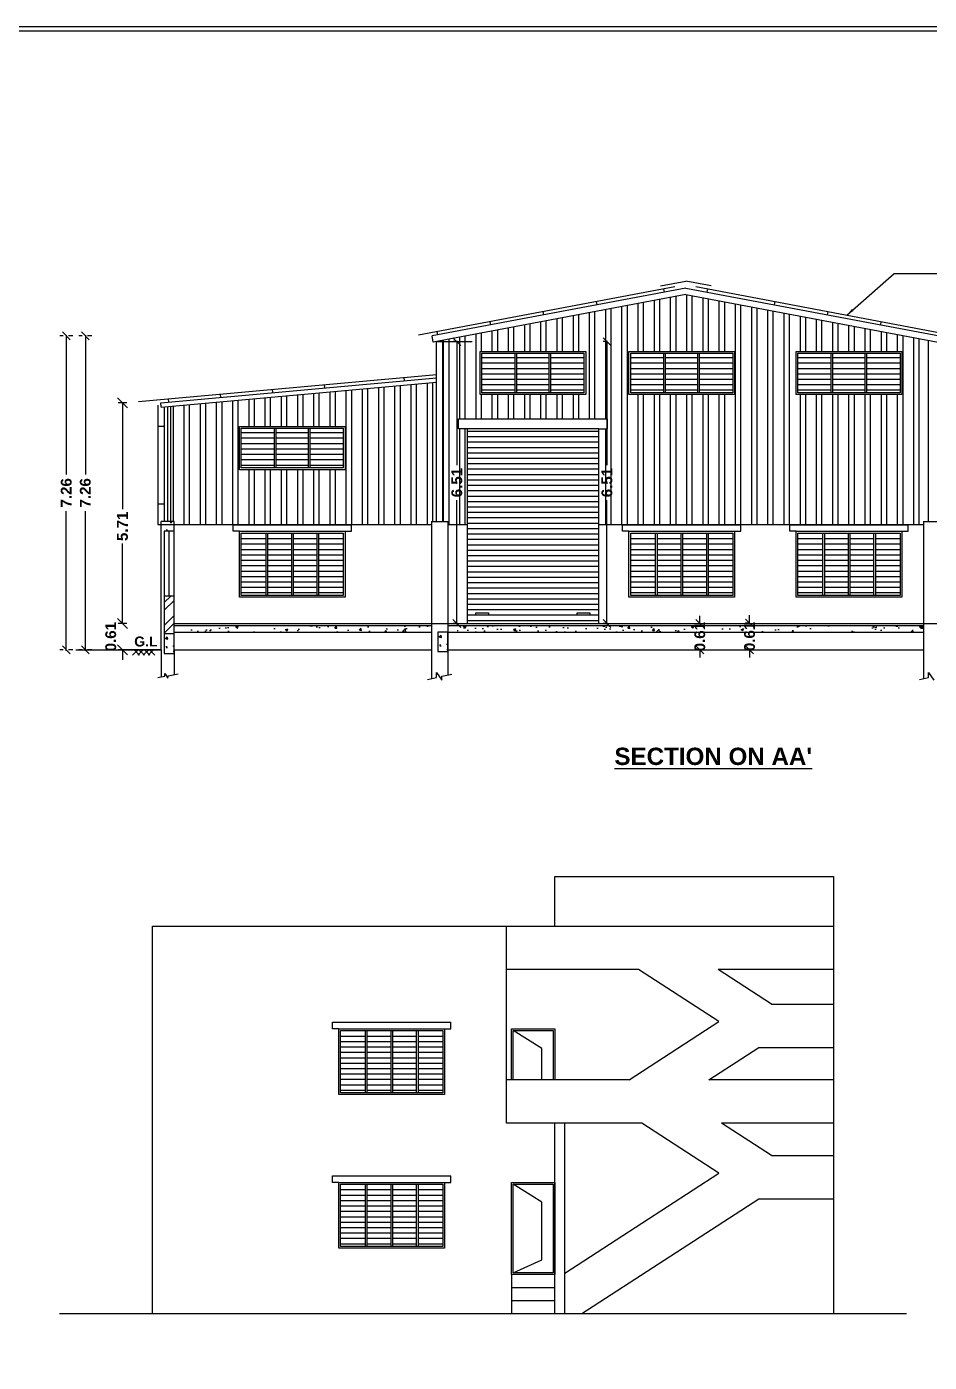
# Model space of a CAD drawing. Header units: metres. Extents: x 5701 to 70840, y 2546 to 3839.
# Drawn here: x 6004.91 to 6025.78, y 2646.98 to 2677.85 of the extents above; entities that cross this region are included whole.
import ezdxf

# ---------------------------------------------------------------- set-up
doc = ezdxf.new("R2010")
doc.units = ezdxf.units.M
doc.header["$PDMODE"] = 34
doc.linetypes.add('DOT2', pattern=[0.125, 0, -0.125])
for name, color, linetype in [('BLK_1_FLR_0_REGULAR_ROOM_1', 7, 'Continuous'), ('BLK_1_HT_OF_BLDG', 7, 'Continuous'), ('BLK_1_PLINTH_HEIGHT', 7, 'Continuous'), ('BLK_2_FLR_0_REGULAR_ROOM_1', 7, 'Continuous'), ('BLK_2_HT_OF_BLDG', 7, 'Continuous'), ('BLK_2_PLINTH_HEIGHT', 7, 'Continuous')]:
    doc.layers.add(name, color=color, linetype=linetype)
doc.styles.get("Standard").update_dxf_attribs({"font": 'arialbd.ttf'})
doc.dimstyles.get("Standard").update_dxf_attribs({"dimtxt": 0.18, "dimasz": 0.18, "dimexe": 0.18, "dimexo": 0.0625, "dimgap": 0.09, "dimtad": 0, "dimtih": 1, "dimtoh": 1, "dimdec": 4, "dimzin": 0, "dimdsep": 46, "dimtxsty": 'Standard', "dimcen": 0.09, "dimsd1": 1, "dimsd2": 1, "dimadec": 0, "dimazin": 0, "dimtfac": 1, "dimtdec": 4, "dimtofl": 0, "dimtmove": 0, "dimatfit": 3, "dimfxl": 0, "dimtolj": 1, "dimtzin": 0, "dimarcsym": 0})
doc.dimstyles.new('STANDARD$0', dxfattribs={"dimtxt": 0.25, "dimasz": 0.18, "dimexe": 0.15, "dimexo": 0.15, "dimgap": 0.1, "dimtad": 0, "dimzin": 0, "dimdsep": 46, "dimtxsty": 'Standard', "dimblk": 'OBLIQUE', "dimcen": 0.0625, "dimdle": 0.02, "dimadec": 0, "dimazin": 0, "dimtfac": 1, "dimtix": 1, "dimtofl": 0, "dimtmove": 2, "dimatfit": 3, "dimldrblk": 'OBLIQUE', "dimfxl": 0, "dimtolj": 1, "dimtzin": 0, "dimarcsym": 0})
pattern_1 = [(50, (-13303.9525, -33893.83245), (0.573808146, -0.050201708), [0.06, -0.66]), (355, (-13303.9525, -33893.83245), (-0.111001067, 0.601753707), [0.048, -0.528]), (100.4514445, (-13303.9047, -33893.83664), (0.4628070774, 0.551551993), [0.050992154, -0.56091369]), (46.1842, (-13303.9525, -33893.67245), (0.853793065, -0.132415425), [0.09, -0.99]), (96.6356355, (-13303.88135, -33893.6835), (0.747729557, 0.77929488), [0.076488274, -0.841371008]), (351.184164, (-13303.9525, -33893.67245), (0.747729556, 0.77929488), [0.072, -0.792]), (21, (-13303.8725, -33893.71245), (0.4775256417, -0.3220951125), [0.06, -0.66]), (326, (-13303.8725, -33893.71245), (0.1946522655, 0.580120036), [0.048, -0.528]), (71.4514447, (-13303.8327, -33893.7393), (0.6721779014, 0.258024922), [0.050992152, -0.56091369]), (37.5, (-13303.9525, -33893.83245), (0.0097278843, 0.2663150831), [0, -0.5216, 0, -0.536, 0, -0.53]), (7.5, (-13303.9525, -33893.83245), (0.21045563, 0.3155293695), [0, -0.3056, 0, -0.5096, 0, -0.202]), (327.5, (-13304.1309, -33893.83245), (0.4270579489, -0.0180438974), [0, -0.2, 0, -0.624, 0, -0.828]), (317.5, (-13304.2109, -33893.83245), (0.4665489355, 0.080083986), [0, -0.26, 0, -0.4144, 0, -0.588])]
pattern_2 = [(90, (-13303.9525, -33895.2442), (-0.375, 1e-16), []), (90, (-13303.8275, -33895.1192), (-0.375, 1e-16), [])]

# ---------------------------------------------------------------- blocks, each defined once
blk = doc.blocks.new('sed')
for p, q in [((8755.637, 37479.925), (8754.788, 37479.925)), ((8755.102, 37479.925), (8754.975, 37479.799)), ((8755.008, 37479.925), (8755.135, 37479.799)), ((8755.219, 37479.925), (8755.093, 37479.799)), ((8755.121, 37479.925), (8755.247, 37479.799)), ((8755.347, 37479.925), (8755.22, 37479.799)), ((8755.249, 37479.925), (8755.375, 37479.799)), ((8755.459, 37479.925), (8755.333, 37479.799)), ((8755.366, 37479.925), (8755.492, 37479.799))]:
    blk.add_line(p, q)
blk = doc.blocks.new('_Oblique')
at = {"color": 0, "linetype": 'ByBlock', "lineweight": -2}
blk.add_line((-0.5, -0.5), (0.5, 0.5), dxfattribs=at)
blk = doc.blocks.new('*D41')
at = {"layer": 'BLK_1_FLR_0_REGULAR_ROOM_1', "color": 0, "linetype": 'DOT2', "lineweight": -2}
for p, q in [((6014.865, 2670.574), (6014.704, 2670.574)), ((6014.865, 2664.06), (6014.704, 2664.06))]:
    blk.add_line(p, q, dxfattribs=at)
at = {"layer": 'BLK_1_FLR_0_REGULAR_ROOM_1', "color": 0, "lineweight": -2}
for p, q in [((6014.854, 2670.594), (6014.854, 2667.721)), ((6014.854, 2664.04), (6014.854, 2666.913))]:
    blk.add_line(p, q, dxfattribs=at)
at = {"layer": 'Defpoints', "color": 0}
for p in [(6015.015, 2670.574), (6014.854, 2664.06), (6015.015, 2664.06)]:
    blk.add_point(p, dxfattribs=at)
at = {"layer": 'BLK_1_FLR_0_REGULAR_ROOM_1', "color": 0, "lineweight": -2, "xscale": 0.18, "yscale": 0.18, "zscale": 0.18}
for p, rotation in [((6014.854, 2670.574), 90), ((6014.854, 2664.06), 270)]:
    blk.add_blockref('_Oblique', p, dxfattribs=dict(at, rotation=rotation))
at = {"layer": 'BLK_1_FLR_0_REGULAR_ROOM_1', "color": 0, "insert": (6014.854, 2667.317), "char_height": 0.25, "attachment_point": 5, "rotation": 90}
blk.add_mtext('\\A1;6.51', dxfattribs=at)
blk = doc.blocks.new('*D42')
at = {"layer": 'BLK_1_HT_OF_BLDG', "color": 0, "linetype": 'DOT2', "lineweight": -2}
for p, q in [((6006.412, 2670.707), (6006.112, 2670.707)), ((6006.412, 2663.45), (6006.112, 2663.45))]:
    blk.add_line(p, q, dxfattribs=at)
at = {"layer": 'BLK_1_HT_OF_BLDG', "color": 0, "lineweight": -2}
for p, q in [((6006.262, 2670.727), (6006.262, 2667.505)), ((6006.262, 2663.43), (6006.262, 2666.652))]:
    blk.add_line(p, q, dxfattribs=at)
at = {"layer": 'Defpoints', "color": 0}
for p in [(6014.279, 2670.707), (6006.262, 2663.45), (6014.267, 2663.45)]:
    blk.add_point(p, dxfattribs=at)
at = {"layer": 'BLK_1_HT_OF_BLDG', "color": 0, "lineweight": -2, "xscale": 0.18, "yscale": 0.18, "zscale": 0.18}
for p, rotation in [((6006.262, 2670.707), 90), ((6006.262, 2663.45), 270)]:
    blk.add_blockref('_Oblique', p, dxfattribs=dict(at, rotation=rotation))
at = {"layer": 'BLK_1_HT_OF_BLDG', "color": 0, "insert": (6006.262, 2667.079), "char_height": 0.25, "attachment_point": 5, "rotation": 90}
blk.add_mtext('\\A1;7.26', dxfattribs=at)
blk = doc.blocks.new('*D43')
at = {"layer": 'BLK_1_PLINTH_HEIGHT', "color": 0, "lineweight": -2, "ltscale": 400}
for p, q in [((6020.473, 2664.06), (6020.473, 2664.24)), ((6020.473, 2664.06), (6020.623, 2664.06)), ((6020.473, 2663.45), (6020.623, 2663.45)), ((6020.473, 2663.45), (6020.473, 2663.27))]:
    blk.add_line(p, q, dxfattribs=at)
at = {"layer": 'Defpoints', "color": 0, "ltscale": 400}
for p in [(6020.388, 2664.06), (6020.388, 2663.45), (6020.473, 2663.45)]:
    blk.add_point(p, dxfattribs=at)
at = {"layer": 'BLK_1_PLINTH_HEIGHT', "color": 0, "lineweight": -2, "ltscale": 400, "xscale": 0.18, "yscale": 0.18, "zscale": 0.18}
for p, rotation in [((6020.473, 2664.06), 270), ((6020.473, 2663.45), 90)]:
    blk.add_blockref('_Oblique', p, dxfattribs=dict(at, rotation=rotation))
at = {"layer": 'BLK_1_PLINTH_HEIGHT', "color": 0, "ltscale": 400, "insert": (6020.473, 2663.755), "char_height": 0.25, "attachment_point": 5, "rotation": 90}
blk.add_mtext('\\A1;0.61', dxfattribs=at)
blk = doc.blocks.new('*D71')
at = {"layer": 'BLK_2_PLINTH_HEIGHT', "color": 0, "linetype": 'DOT2', "lineweight": -2}
for p, q in [((6021.623, 2664.07), (6021.473, 2664.07)), ((6021.623, 2663.45), (6021.473, 2663.45))]:
    blk.add_line(p, q, dxfattribs=at)
at = {"layer": 'BLK_2_PLINTH_HEIGHT', "color": 0, "lineweight": -2}
for p, q in [((6021.623, 2664.07), (6021.623, 2664.25)), ((6021.623, 2663.45), (6021.623, 2663.27))]:
    blk.add_line(p, q, dxfattribs=at)
at = {"layer": 'Defpoints', "color": 0}
for p in [(6021.699, 2664.07), (6021.623, 2663.45), (6021.699, 2663.45)]:
    blk.add_point(p, dxfattribs=at)
at = {"layer": 'BLK_2_PLINTH_HEIGHT', "color": 0, "lineweight": -2, "xscale": 0.18, "yscale": 0.18, "zscale": 0.18}
for p, rotation in [((6021.623, 2664.07), 270), ((6021.623, 2663.45), 90)]:
    blk.add_blockref('_Oblique', p, dxfattribs=dict(at, rotation=rotation))
at = {"layer": 'BLK_2_PLINTH_HEIGHT', "color": 0, "insert": (6021.623, 2663.76), "char_height": 0.25, "attachment_point": 5, "rotation": 90}
blk.add_mtext('\\A1;0.61', dxfattribs=at)
blk = doc.blocks.new('*D72')
at = {"layer": 'BLK_2_FLR_0_REGULAR_ROOM_1', "color": 0, "linetype": 'DOT2', "lineweight": -2}
for p, q in [((6018.337, 2670.574), (6018.175, 2670.574)), ((6018.337, 2664.06), (6018.175, 2664.06))]:
    blk.add_line(p, q, dxfattribs=at)
at = {"layer": 'BLK_2_FLR_0_REGULAR_ROOM_1', "color": 0, "lineweight": -2}
for p, q in [((6018.325, 2670.594), (6018.325, 2667.721)), ((6018.325, 2664.04), (6018.325, 2666.913))]:
    blk.add_line(p, q, dxfattribs=at)
at = {"layer": 'Defpoints', "color": 0}
for p in [(6018.487, 2670.574), (6018.325, 2664.06), (6018.487, 2664.06)]:
    blk.add_point(p, dxfattribs=at)
at = {"layer": 'BLK_2_FLR_0_REGULAR_ROOM_1', "color": 0, "lineweight": -2, "xscale": 0.18, "yscale": 0.18, "zscale": 0.18}
for p, rotation in [((6018.325, 2670.574), 90), ((6018.325, 2664.06), 270)]:
    blk.add_blockref('_Oblique', p, dxfattribs=dict(at, rotation=rotation))
at = {"layer": 'BLK_2_FLR_0_REGULAR_ROOM_1', "color": 0, "insert": (6018.325, 2667.317), "char_height": 0.25, "attachment_point": 5, "rotation": 90}
blk.add_mtext('\\A1;6.51', dxfattribs=at)
blk = doc.blocks.new('*D73')
at = {"layer": 'BLK_2_HT_OF_BLDG', "color": 0, "linetype": 'DOT2', "lineweight": -2}
for p, q in [((6005.971, 2670.707), (6005.671, 2670.707)), ((6005.971, 2663.45), (6005.671, 2663.45))]:
    blk.add_line(p, q, dxfattribs=at)
at = {"layer": 'BLK_2_HT_OF_BLDG', "color": 0, "lineweight": -2}
for p, q in [((6005.821, 2670.727), (6005.821, 2667.505)), ((6005.821, 2663.43), (6005.821, 2666.652))]:
    blk.add_line(p, q, dxfattribs=at)
at = {"layer": 'Defpoints', "color": 0}
for p in [(6013.838, 2670.707), (6005.821, 2663.45), (6013.826, 2663.45)]:
    blk.add_point(p, dxfattribs=at)
at = {"layer": 'BLK_2_HT_OF_BLDG', "color": 0, "lineweight": -2, "xscale": 0.18, "yscale": 0.18, "zscale": 0.18}
for p, rotation in [((6005.821, 2670.707), 90), ((6005.821, 2663.45), 270)]:
    blk.add_blockref('_Oblique', p, dxfattribs=dict(at, rotation=rotation))
at = {"layer": 'BLK_2_HT_OF_BLDG', "color": 0, "insert": (6005.821, 2667.079), "char_height": 0.25, "attachment_point": 5, "rotation": 90}
blk.add_mtext('\\A1;7.26', dxfattribs=at)

msp = doc.modelspace()

# ---------------------------------------------------------------- hatches: boundary and pattern name
h = msp.add_hatch()
h.set_pattern_fill('ANSI32', color=5, angle=45)
h.set_pattern_definition(pattern_2)
h.paths.add_polyline_path([(6025.64711, 2666.34907), (6025.64711, 2666.41994), (6025.76219, 2666.41994), (6025.76219, 2670.6023), (6020.14711, 2671.65994), (6014.53219, 2670.60233), (6014.53219, 2666.41994), (6014.64711, 2666.41994), (6014.64711, 2666.34907), (6015.0892, 2666.34907), (6015.0892, 2668.55994), (6014.8892, 2668.55994), (6014.8892, 2668.78994), (6018.3392, 2668.78994), (6018.3392, 2668.55994), (6018.1392, 2668.55994), (6018.1392, 2666.34907)])
h.paths.add_polyline_path([(6018.83368, 2669.34916), (6018.83368, 2670.34916), (6021.27368, 2670.34916), (6021.27368, 2669.34916)], flags=16)
h.paths.add_polyline_path([(6018.87368, 2669.38916), (6018.87368, 2670.30916), (6021.23368, 2670.30916), (6021.23368, 2669.38916)], flags=0)
h.paths.add_polyline_path([(6022.70322, 2669.34916), (6022.70322, 2670.34916), (6025.14322, 2670.34916), (6025.14322, 2669.34916)], flags=16)
h.paths.add_polyline_path([(6022.74322, 2669.38916), (6022.74322, 2670.30916), (6025.10322, 2670.30916), (6025.10322, 2669.38916)], flags=0)
h.paths.add_polyline_path([(6017.8342, 2669.34916), (6015.3942, 2669.34916), (6015.3942, 2670.34916), (6017.8342, 2670.34916)], flags=16)
h.paths.add_polyline_path([(6017.7942, 2669.38916), (6015.4342, 2669.38916), (6015.4342, 2670.30916), (6017.7942, 2670.30916)], flags=0)
h = msp.add_hatch()
h.set_pattern_fill('ANSI31', color=3, angle=135)
h.set_pattern_definition([(180, (-13298.02494, -33892.04326), (0, -0.125), [])])
h.paths.add_polyline_path([(6015.4342, 2669.38916), (6016.20087, 2669.38916), (6016.20087, 2670.30916), (6015.4342, 2670.30916)])
h.paths.add_polyline_path([(6016.98754, 2670.30916), (6016.24087, 2670.30916), (6016.24087, 2669.38916), (6016.98754, 2669.38916)])
h.paths.add_polyline_path([(6017.7942, 2669.38916), (6017.7942, 2670.30916), (6017.02754, 2670.30916), (6017.02754, 2669.38916)])
h = msp.add_hatch()
h.set_pattern_fill('ANSI31', color=3, angle=135)
h.set_pattern_definition([(180, (-13294.58545, -33892.04326), (0, -0.125), [])])
h.paths.add_polyline_path([(6018.87368, 2669.38916), (6019.64035, 2669.38916), (6019.64035, 2670.30916), (6018.87368, 2670.30916)])
h.paths.add_polyline_path([(6020.42702, 2670.30916), (6019.68035, 2670.30916), (6019.68035, 2669.38916), (6020.42702, 2669.38916)])
h.paths.add_polyline_path([(6021.23368, 2669.38916), (6021.23368, 2670.30916), (6020.46702, 2670.30916), (6020.46702, 2669.38916)])
h = msp.add_hatch()
h.set_pattern_fill('ANSI31', color=3, angle=135)
h.set_pattern_definition([(180, (-13290.71591, -33892.04326), (0, -0.125), [])])
h.paths.add_polyline_path([(6022.74322, 2669.38916), (6023.50989, 2669.38916), (6023.50989, 2670.30916), (6022.74322, 2670.30916)])
h.paths.add_polyline_path([(6024.29656, 2670.30916), (6023.54989, 2670.30916), (6023.54989, 2669.38916), (6024.29656, 2669.38916)])
h.paths.add_polyline_path([(6025.10322, 2669.38916), (6025.10322, 2670.30916), (6024.33656, 2670.30916), (6024.33656, 2669.38916)])
h = msp.add_hatch()
h.set_pattern_fill('ANSI32', color=5, angle=45)
h.set_pattern_definition(pattern_2)
h.paths.add_polyline_path([(6008.09219, 2666.41994), (6008.31711, 2666.41994), (6008.31711, 2666.34907), (6014.26711, 2666.34907), (6014.26711, 2666.41994), (6014.38219, 2666.41994), (6014.38219, 2669.63946), (6008.09219, 2669.06677)])
h.paths.add_polyline_path([(6009.82711, 2668.61474), (6012.26711, 2668.61474), (6012.26711, 2667.61474), (6009.82711, 2667.61474)], flags=16)
h.paths.add_polyline_path([(6009.86711, 2668.57474), (6012.22711, 2668.57474), (6012.22711, 2667.65474), (6009.86711, 2667.65474)], flags=0)
h = msp.add_hatch()
h.set_pattern_fill('ANSI31', color=3, angle=135)
h.set_pattern_definition([(180, (-13303.59202, -33893.77768), (0, -0.125), [])])
h.paths.add_polyline_path([(6009.86711, 2667.65474), (6010.63378, 2667.65474), (6010.63378, 2668.57474), (6009.86711, 2668.57474)])
h.paths.add_polyline_path([(6011.42045, 2668.57474), (6010.67378, 2668.57474), (6010.67378, 2667.65474), (6011.42045, 2667.65474)])
h.paths.add_polyline_path([(6012.22711, 2667.65474), (6012.22711, 2668.57474), (6011.46045, 2668.57474), (6011.46045, 2667.65474)])
h = msp.add_hatch()
h.set_pattern_fill('ANSI31', color=3, angle=135)
h.set_pattern_definition([(180, (-13303.9525, -33895.2442), (0, -0.125), [])])
h.paths.add_polyline_path([(6015.0892, 2664.05994), (6018.1392, 2664.05994), (6018.1392, 2668.55994), (6015.0892, 2668.55994)])
h.paths.add_polyline_path([(6015.58471, 2664.30296), (6015.58471, 2664.2541), (6015.2894, 2664.2541), (6015.2894, 2664.30296)], flags=16)
h.paths.add_polyline_path([(6017.63506, 2664.30296), (6017.93036, 2664.30296), (6017.93036, 2664.2541), (6017.63506, 2664.2541)], flags=16)
h = msp.add_hatch()
h.set_pattern_fill('AR-CONC', color=3, scale=0.08)
h.set_pattern_definition(pattern_1)
h.paths.add_polyline_path([(6008.31711, 2666.41994), (6008.08711, 2666.41994), (6008.08711, 2666.18994), (6008.31711, 2666.18994)])
h = msp.add_hatch()
h.set_pattern_fill('ANSI31', color=3, angle=135)
h.set_pattern_definition([(180, (6198.46701, -31749.10269), (0, -0.125), [])])
h.paths.add_polyline_path([(6010.43711, 2666.14994), (6009.86711, 2666.14994), (6009.86711, 2664.70994), (6010.43711, 2664.70994)])
h.paths.add_polyline_path([(6011.02711, 2666.14994), (6010.47711, 2666.14994), (6010.47711, 2664.70994), (6011.02711, 2664.70994)])
h.paths.add_polyline_path([(6011.61711, 2666.14994), (6011.06711, 2666.14994), (6011.06711, 2664.70994), (6011.61711, 2664.70994)])
h.paths.add_polyline_path([(6011.65711, 2664.70994), (6012.22711, 2664.70994), (6012.22711, 2666.14994), (6011.65711, 2666.14994)])
h = msp.add_hatch()
h.set_pattern_fill('ANSI31', color=3, angle=135)
h.set_pattern_definition([(180, (6207.47358, -31749.10269), (0, -0.125), [])])
h.paths.add_polyline_path([(6019.44368, 2666.14994), (6018.87368, 2666.14994), (6018.87368, 2664.70994), (6019.44368, 2664.70994)])
h.paths.add_polyline_path([(6020.03368, 2666.14994), (6019.48368, 2666.14994), (6019.48368, 2664.70994), (6020.03368, 2664.70994)])
h.paths.add_polyline_path([(6020.62368, 2666.14994), (6020.07368, 2666.14994), (6020.07368, 2664.70994), (6020.62368, 2664.70994)])
h.paths.add_polyline_path([(6020.66368, 2664.70994), (6021.23368, 2664.70994), (6021.23368, 2666.14994), (6020.66368, 2666.14994)])
h = msp.add_hatch()
h.set_pattern_fill('ANSI31', color=3, angle=135)
h.set_pattern_definition([(180, (6211.34312, -31749.10269), (0, -0.125), [])])
h.paths.add_polyline_path([(6023.31322, 2666.14994), (6022.74322, 2666.14994), (6022.74322, 2664.70994), (6023.31322, 2664.70994)])
h.paths.add_polyline_path([(6023.90322, 2666.14994), (6023.35322, 2666.14994), (6023.35322, 2664.70994), (6023.90322, 2664.70994)])
h.paths.add_polyline_path([(6024.49322, 2666.14994), (6023.94322, 2666.14994), (6023.94322, 2664.70994), (6024.49322, 2664.70994)])
h.paths.add_polyline_path([(6024.53322, 2664.70994), (6025.10322, 2664.70994), (6025.10322, 2666.14994), (6024.53322, 2666.14994)])
h = msp.add_hatch()
h.set_pattern_fill('ANSI32', color=6)
h.set_pattern_definition([(45, (-13303.9525, -33893.83245), (-0.265165043, 0.265165043), []), (45, (-13303.77572, -33893.83245), (-0.265165043, 0.265165043), [])])
h.paths.add_polyline_path([(6008.08711, 2663.8196), (6008.31711, 2663.8196), (6008.31711, 2664.68994), (6008.08711, 2664.68994)])
h = msp.add_hatch()
h.set_pattern_fill('AR-CONC', color=3, scale=0.08)
h.set_pattern_definition(pattern_1)
h.paths.add_polyline_path([(6008.08711, 2663.3696), (6008.31711, 2663.3696), (6008.31711, 2663.8196), (6008.08711, 2663.8196)])
h = msp.add_hatch()
h.set_pattern_fill('AR-CONC', color=3, scale=0.08)
h.set_pattern_definition(pattern_1)
h.paths.add_polyline_path([(6014.26711, 2663.85994), (6014.26711, 2664.00994), (6008.31711, 2664.00994), (6008.31711, 2663.85994)])
h = msp.add_hatch()
h.set_pattern_fill('AR-CONC', color=3, scale=0.08)
h.set_pattern_definition([(50, (-13297.6225, -33893.7921), (0.573808146, -0.050201708), [0.06, -0.66]), (355, (-13297.6225, -33893.7921), (-0.111001067, 0.601753707), [0.048, -0.528]), (100.4514445, (-13297.5747, -33893.7963), (0.4628070774, 0.551551993), [0.050992154, -0.56091369]), (46.1842, (-13297.6225, -33893.6321), (0.853793065, -0.132415425), [0.09, -0.99]), (96.6356355, (-13297.55135, -33893.64315), (0.747729557, 0.77929488), [0.076488274, -0.841371008]), (351.184164, (-13297.6225, -33893.6321), (0.747729556, 0.77929488), [0.072, -0.792]), (21, (-13297.5425, -33893.6721), (0.4775256417, -0.3220951125), [0.06, -0.66]), (326, (-13297.5425, -33893.6721), (0.1946522655, 0.580120036), [0.048, -0.528]), (71.4514447, (-13297.5027, -33893.69895), (0.6721779014, 0.258024922), [0.050992152, -0.56091369]), (37.5, (-13297.6225, -33893.79211), (0.0097278843, 0.2663150831), [0, -0.5216, 0, -0.536, 0, -0.53]), (7.5, (-13297.6225, -33893.7921), (0.21045563, 0.3155293695), [0, -0.3056, 0, -0.5096, 0, -0.202]), (327.5, (-13297.8009, -33893.7921), (0.4270579489, -0.0180438974), [0, -0.2, 0, -0.624, 0, -0.828]), (317.5, (-13297.8809, -33893.7921), (0.4665489355, 0.080083986), [0, -0.26, 0, -0.4144, 0, -0.588])])
h.paths.add_polyline_path([(6014.41711, 2663.40994), (6014.64711, 2663.40994), (6014.64711, 2663.85994), (6014.41711, 2663.85994)])
h = msp.add_hatch()
h.set_pattern_fill('AR-CONC', color=3, scale=0.08)
h.set_pattern_definition(pattern_1)
h.paths.add_polyline_path([(6014.64711, 2664.00994), (6014.64711, 2663.85994), (6025.64711, 2663.85994), (6025.64711, 2664.00994)])
h = msp.add_hatch()
h.set_pattern_fill('ANSI31', color=3, angle=135)
h.set_pattern_definition([(180, (6200.7657, -31760.6011), (0, -0.125), [])])
h.paths.add_polyline_path([(6012.7358, 2654.65153), (6012.1658, 2654.65153), (6012.1658, 2653.21153), (6012.7358, 2653.21153)])
h.paths.add_polyline_path([(6013.3258, 2654.65153), (6012.7758, 2654.65153), (6012.7758, 2653.21153), (6013.3258, 2653.21153)])
h.paths.add_polyline_path([(6013.9158, 2654.65153), (6013.3658, 2654.65153), (6013.3658, 2653.21153), (6013.9158, 2653.21153)])
h.paths.add_polyline_path([(6013.9558, 2653.21153), (6014.5258, 2653.21153), (6014.5258, 2654.65153), (6013.9558, 2654.65153)])
h = msp.add_hatch()
h.set_pattern_fill('ANSI31', color=3, angle=135)
h.set_pattern_definition([(180, (6200.7657, -31764.1511), (0, -0.125), [])])
h.paths.add_polyline_path([(6012.7358, 2651.10153), (6012.1658, 2651.10153), (6012.1658, 2649.66153), (6012.7358, 2649.66153)])
h.paths.add_polyline_path([(6013.3258, 2651.10153), (6012.7758, 2651.10153), (6012.7758, 2649.66153), (6013.3258, 2649.66153)])
h.paths.add_polyline_path([(6013.9158, 2651.10153), (6013.3658, 2651.10153), (6013.3658, 2649.66153), (6013.9158, 2649.66153)])
h.paths.add_polyline_path([(6013.9558, 2649.66153), (6014.5258, 2649.66153), (6014.5258, 2651.10153), (6013.9558, 2651.10153)])

# ---------------------------------------------------------------- linework, layer by layer
for p, q in [((6019.8935, 2671.84112), (6013.97065, 2670.72552)), ((6020.14711, 2671.81257), (6014.27935, 2670.70734)), ((6019.65375, 2671.71965), (6019.63986, 2671.79335)), ((6020.14711, 2671.81257), (6026.01488, 2670.70734)), ((6020.37704, 2671.84558), (6026.32358, 2670.72552)), ((6020.64048, 2671.71965), (6020.65436, 2671.79335)), ((6020.14711, 2671.65994), (6014.30711, 2670.55994)), ((6018.09564, 2671.42617), (6018.08175, 2671.49987)), ((6020.14711, 2671.65994), (6025.98711, 2670.55994)), ((6022.19859, 2671.42617), (6022.21247, 2671.49987)), ((6016.86724, 2671.19479), (6016.85336, 2671.26849)), ((6023.42699, 2671.19479), (6023.44087, 2671.26849)), ((6015.63884, 2670.96341), (6015.62496, 2671.03712)), ((6024.65539, 2670.96341), (6024.66927, 2671.03712)), ((6014.30711, 2670.55994), (6014.27935, 2670.70734)), ((6014.38219, 2666.41994), (6014.38219, 2670.57408)), ((6014.38219, 2670.57408), (6015.20853, 2670.57408)), ((6014.41044, 2670.73204), (6014.39656, 2670.80574)), ((6014.53219, 2666.41994), (6014.53219, 2670.60233)), ((6025.76219, 2666.41994), (6025.76219, 2670.6023)), ((6016.20087, 2669.38916), (6016.20087, 2670.30916)), ((6016.24087, 2669.38916), (6016.24087, 2670.30916)), ((6016.98754, 2669.38916), (6016.98754, 2670.30916)), ((6017.02754, 2669.38916), (6017.02754, 2670.30916)), ((6019.64035, 2669.38916), (6019.64035, 2670.30916)), ((6019.68035, 2669.38916), (6019.68035, 2670.30916)), ((6020.42702, 2669.38916), (6020.42702, 2670.30916)), ((6020.46702, 2669.38916), (6020.46702, 2670.30916)), ((6023.50989, 2669.38916), (6023.50989, 2670.30916)), ((6023.54989, 2669.38916), (6023.54989, 2670.30916)), ((6024.29656, 2669.38916), (6024.29656, 2670.30916)), ((6024.33656, 2669.38916), (6024.33656, 2670.30916)), ((6007.49229, 2669.18788), (6014.38219, 2669.81518)), ((6008.00805, 2669.15953), (6014.38219, 2669.73987)), ((6008.01711, 2669.05994), (6014.38219, 2669.63946)), ((6013.64474, 2669.67273), (6013.63793, 2669.74742)), ((6009.3926, 2669.28558), (6009.3858, 2669.36028)), ((6010.59516, 2669.39507), (6010.58836, 2669.46977)), ((6011.79772, 2669.50456), (6011.79092, 2669.57926)), ((6007.22149, 2669.15953), (6007.02149, 2669.15953)), ((6007.94219, 2669.10951), (6007.94219, 2666.34907)), ((6008.01711, 2669.05994), (6008.00805, 2669.15953)), ((6008.09219, 2666.41994), (6008.09219, 2669.06631)), ((6008.19004, 2669.17609), (6008.18323, 2669.25079)), ((6008.24219, 2666.41994), (6008.24219, 2669.06631)), ((6014.8892, 2668.55994), (6014.8892, 2668.78994)), ((6014.8892, 2668.78994), (6018.3392, 2668.78994)), ((6018.3392, 2668.55994), (6018.3392, 2668.78994)), ((6008.09219, 2668.61474), (6007.94219, 2668.61474)), ((6010.63378, 2667.65474), (6010.63378, 2668.57474)), ((6010.67378, 2667.65474), (6010.67378, 2668.57474)), ((6011.42045, 2667.65474), (6011.42045, 2668.57474)), ((6011.46045, 2667.65474), (6011.46045, 2668.57474)), ((6015.0892, 2668.55994), (6014.8892, 2668.55994)), ((6018.1392, 2668.55994), (6018.3392, 2668.55994)), ((6008.09219, 2666.82025), (6007.94219, 2666.82025)), ((6007.94219, 2666.34907), (6014.26711, 2666.34907)), ((6008.08711, 2666.41994), (6008.01711, 2666.41994)), ((6008.01742, 2666.30029), (6008.01711, 2666.41994)), ((6008.01711, 2663.44994), (6008.01742, 2666.30029)), ((6008.31711, 2666.41994), (6008.08711, 2666.41994)), ((6008.31711, 2663.44994), (6008.31711, 2666.41994)), ((6009.67711, 2666.18994), (6009.67711, 2666.33994)), ((6009.67711, 2666.33994), (6012.41711, 2666.33994)), ((6012.41711, 2666.18994), (6012.41711, 2666.33994)), ((6014.26711, 2666.41994), (6014.26711, 2662.78836)), ((6014.26711, 2666.41994), (6014.64711, 2666.41994)), ((6014.64711, 2666.41994), (6014.64711, 2662.87093)), ((6014.64711, 2666.34907), (6015.0892, 2666.34907)), ((6018.1392, 2666.34907), (6025.64711, 2666.34907)), ((6018.68368, 2666.18994), (6018.68368, 2666.33994)), ((6018.68368, 2666.33994), (6021.42368, 2666.33994)), ((6021.42368, 2666.18994), (6021.42368, 2666.33994)), ((6022.55322, 2666.18994), (6022.55322, 2666.33994)), ((6022.55322, 2666.33994), (6025.29322, 2666.33994)), ((6025.29322, 2666.18994), (6025.29322, 2666.33994)), ((6025.64711, 2666.41994), (6025.64711, 2662.78836)), ((6025.64711, 2666.41994), (6026.02711, 2666.41994)), ((6025.74415, 2666.34907), (6025.74798, 2666.34907)), ((6008.08711, 2666.18994), (6008.08711, 2663.8196)), ((6008.31711, 2666.18994), (6008.08711, 2666.18994)), ((6008.20211, 2664.68994), (6008.20211, 2666.18994)), ((6008.31711, 2664.05994), (6008.31711, 2666.18994)), ((6009.82711, 2666.18994), (6009.67711, 2666.18994)), ((6009.82711, 2664.66994), (6009.82711, 2666.18994)), ((6009.82711, 2666.18994), (6012.26711, 2666.18994)), ((6009.86711, 2664.70994), (6009.86711, 2666.14994)), ((6009.86711, 2666.14994), (6012.22711, 2666.14994)), ((6010.43711, 2666.14994), (6010.43711, 2664.70994)), ((6010.47711, 2666.14994), (6010.47711, 2664.70994)), ((6011.02711, 2666.14994), (6011.02711, 2664.70994)), ((6011.06711, 2666.14994), (6011.06711, 2664.70994)), ((6011.61711, 2666.14994), (6011.61711, 2664.70994)), ((6011.65711, 2666.14994), (6011.65711, 2664.70994)), ((6012.22711, 2666.14994), (6012.22711, 2664.70994)), ((6012.26711, 2666.18994), (6012.26711, 2664.66994)), ((6012.26711, 2666.18994), (6012.41711, 2666.18994)), ((6018.83368, 2666.18994), (6018.68368, 2666.18994)), ((6018.83368, 2664.66994), (6018.83368, 2666.18994)), ((6018.83368, 2666.18994), (6021.27368, 2666.18994)), ((6018.87368, 2664.70994), (6018.87368, 2666.14994)), ((6018.87368, 2666.14994), (6021.23368, 2666.14994)), ((6019.44368, 2666.14994), (6019.44368, 2664.70994)), ((6019.48368, 2666.14994), (6019.48368, 2664.70994)), ((6020.03368, 2666.14994), (6020.03368, 2664.70994)), ((6020.07368, 2666.14994), (6020.07368, 2664.70994)), ((6020.62368, 2666.14994), (6020.62368, 2664.70994)), ((6020.66368, 2666.14994), (6020.66368, 2664.70994)), ((6021.23368, 2666.14994), (6021.23368, 2664.70994)), ((6021.27368, 2666.18994), (6021.27368, 2664.66994)), ((6021.27368, 2666.18994), (6021.42368, 2666.18994)), ((6022.70322, 2666.18994), (6022.55322, 2666.18994)), ((6022.70322, 2664.66994), (6022.70322, 2666.18994)), ((6022.70322, 2666.18994), (6025.14322, 2666.18994)), ((6022.74322, 2664.70994), (6022.74322, 2666.14994)), ((6022.74322, 2666.14994), (6025.10322, 2666.14994)), ((6023.31322, 2666.14994), (6023.31322, 2664.70994)), ((6023.35322, 2666.14994), (6023.35322, 2664.70994)), ((6023.90322, 2666.14994), (6023.90322, 2664.70994)), ((6023.94322, 2666.14994), (6023.94322, 2664.70994)), ((6024.49322, 2666.14994), (6024.49322, 2664.70994)), ((6024.53322, 2666.14994), (6024.53322, 2664.70994)), ((6025.10322, 2666.14994), (6025.10322, 2664.70994)), ((6025.14322, 2666.18994), (6025.14322, 2664.66994)), ((6025.14322, 2666.18994), (6025.29322, 2666.18994)), ((6008.31711, 2664.68994), (6008.08711, 2664.68994)), ((6012.22711, 2664.70994), (6009.86711, 2664.70994)), ((6021.23368, 2664.70994), (6018.87368, 2664.70994)), ((6025.10322, 2664.70994), (6022.74322, 2664.70994)), ((6012.26711, 2664.66994), (6009.82711, 2664.66994)), ((6021.27368, 2664.66994), (6018.83368, 2664.66994)), ((6025.14322, 2664.66994), (6022.70322, 2664.66994)), ((6007.22149, 2664.05994), (6007.02149, 2664.05994)), ((6008.31711, 2664.05994), (6014.26711, 2664.05994)), ((6008.31711, 2664.00994), (6014.26711, 2664.00994)), ((6008.31711, 2663.85994), (6014.26711, 2663.85994)), ((6014.26711, 2664.05994), (6014.64711, 2664.05994)), ((6014.64711, 2664.05994), (6026.02711, 2664.05994)), ((6014.64711, 2664.00994), (6025.64711, 2664.00994)), ((6014.64711, 2663.85994), (6025.64711, 2663.85994)), ((6006.03869, 2663.44994), (6008.01711, 2663.44994)), ((6007.22149, 2663.44994), (6007.02149, 2663.44994)), ((6007.22149, 2663.44994), (6007.02149, 2663.44994)), ((6008.01711, 2663.44994), (6008.01711, 2662.82321)), ((6008.31711, 2663.44994), (6014.26711, 2663.44994)), ((6008.31711, 2663.44994), (6008.31711, 2662.87805)), ((6014.64711, 2663.44994), (6025.64711, 2663.44994)), ((6007.94195, 2662.80947), (6008.1022, 2662.83876)), ((6008.1022, 2662.83876), (6008.1022, 2662.90515)), ((6008.1022, 2662.90515), (6008.17294, 2662.79921)), ((6008.17294, 2662.79921), (6008.17538, 2662.85214)), ((6008.17538, 2662.85214), (6008.40882, 2662.89482)), ((6014.38292, 2662.81353), (6014.38292, 2662.92854)), ((6014.38292, 2662.92854), (6014.50332, 2662.74705)), ((6014.50332, 2662.83969), (6014.73744, 2662.89056)), ((6014.50332, 2662.74705), (6014.50332, 2662.83969)), ((6025.76292, 2662.81353), (6025.76292, 2662.92854)), ((6025.76292, 2662.92854), (6025.88332, 2662.74705)), ((6014.17275, 2662.76786), (6014.38292, 2662.81353)), ((6025.55275, 2662.76786), (6025.76292, 2662.81353)), ((6017.11973, 2658.21153), (6023.56473, 2658.21153)), ((6017.11973, 2657.06153), (6017.11973, 2658.21153)), ((6023.56473, 2658.21153), (6023.56473, 2648.11153)), ((6007.81473, 2648.11153), (6007.81473, 2657.06153)), ((6007.81473, 2657.06153), (6017.11973, 2657.06153)), ((6015.99973, 2652.51153), (6015.99973, 2657.06153)), ((6017.11973, 2657.06153), (6017.34973, 2657.06153)), ((6017.34973, 2657.06153), (6023.56473, 2657.06153)), ((6019.05758, 2656.06153), (6015.99973, 2656.06153)), ((6020.91543, 2654.85737), (6019.05758, 2656.06153)), ((6022.13046, 2655.26153), (6020.89617, 2656.06153)), ((6023.56473, 2656.06153), (6020.89617, 2656.06153)), ((6022.13046, 2655.26153), (6023.56473, 2655.26153)), ((6011.9758, 2654.69153), (6011.9758, 2654.84153)), ((6011.9758, 2654.84153), (6014.7158, 2654.84153)), ((6014.7158, 2654.69153), (6014.7158, 2654.84153)), ((6018.839, 2653.51153), (6020.91543, 2654.85737)), ((6012.1258, 2654.69153), (6011.9758, 2654.69153)), ((6012.1258, 2653.17153), (6012.1258, 2654.69153)), ((6012.1258, 2654.69153), (6014.5658, 2654.69153)), ((6012.1658, 2653.21153), (6012.1658, 2654.65153)), ((6012.1658, 2654.65153), (6014.5258, 2654.65153)), ((6012.7358, 2654.65153), (6012.7358, 2653.21153)), ((6012.7758, 2654.65153), (6012.7758, 2653.21153)), ((6013.3258, 2654.65153), (6013.3258, 2653.21153)), ((6013.3658, 2654.65153), (6013.3658, 2653.21153)), ((6013.9158, 2654.65153), (6013.9158, 2653.21153)), ((6013.9558, 2654.65153), (6013.9558, 2653.21153)), ((6014.5258, 2654.65153), (6014.5258, 2653.21153)), ((6014.5658, 2654.69153), (6014.5658, 2653.17153)), ((6014.5658, 2654.69153), (6014.7158, 2654.69153)), ((6016.8189, 2654.23781), (6016.15973, 2654.65153)), ((6016.8189, 2653.51153), (6016.8189, 2654.23781)), ((6020.67758, 2653.51153), (6021.83473, 2654.26153)), ((6021.83473, 2654.26153), (6023.56473, 2654.26153)), ((6018.839, 2653.51153), (6015.99973, 2653.51153)), ((6023.56473, 2653.51153), (6020.67758, 2653.51153)), ((6014.5658, 2653.17153), (6012.1258, 2653.17153)), ((6014.5258, 2653.21153), (6012.1658, 2653.21153)), ((6019.13473, 2652.51153), (6015.99973, 2652.51153)), ((6017.11973, 2648.11153), (6017.11973, 2652.51153)), ((6017.34973, 2648.11153), (6017.34973, 2652.51153)), ((6020.91543, 2651.35737), (6019.13473, 2652.51153)), ((6023.56473, 2652.51153), (6020.97332, 2652.51153)), ((6022.13046, 2651.76153), (6020.97332, 2652.51153)), ((6022.13046, 2651.76153), (6023.56473, 2651.76153)), ((6011.9758, 2651.14153), (6011.9758, 2651.29153)), ((6011.9758, 2651.29153), (6014.7158, 2651.29153)), ((6012.1258, 2651.14153), (6011.9758, 2651.14153)), ((6012.1258, 2649.62153), (6012.1258, 2651.14153)), ((6012.1258, 2651.14153), (6014.5658, 2651.14153)), ((6012.1658, 2649.66153), (6012.1658, 2651.10153)), ((6012.1658, 2651.10153), (6014.5258, 2651.10153)), ((6012.7358, 2651.10153), (6012.7358, 2649.66153)), ((6012.7758, 2651.10153), (6012.7758, 2649.66153)), ((6013.3258, 2651.10153), (6013.3258, 2649.66153)), ((6013.3658, 2651.10153), (6013.3658, 2649.66153)), ((6013.9158, 2651.10153), (6013.9158, 2649.66153)), ((6013.9558, 2651.10153), (6013.9558, 2649.66153)), ((6014.5258, 2651.10153), (6014.5258, 2649.66153)), ((6014.5658, 2651.14153), (6014.5658, 2649.62153)), ((6014.5658, 2651.14153), (6014.7158, 2651.14153)), ((6014.7158, 2651.14153), (6014.7158, 2651.29153)), ((6016.8189, 2650.68781), (6016.15973, 2651.10153)), ((6017.34973, 2649.04626), (6020.91543, 2651.35737)), ((6016.8189, 2649.35279), (6016.8189, 2650.68781)), ((6017.74616, 2648.11153), (6021.83473, 2650.76153)), ((6021.83473, 2650.76153), (6023.56473, 2650.76153)), ((6014.5658, 2649.62153), (6012.1258, 2649.62153)), ((6014.5258, 2649.66153), (6012.1658, 2649.66153)), ((6016.15973, 2649.05153), (6016.8189, 2649.35279)), ((6016.11973, 2649.01153), (6016.11973, 2648.11153)), ((6016.11973, 2648.71153), (6017.11973, 2648.71153)), ((6016.11973, 2648.41153), (6017.11973, 2648.41153)), ((6005.66156, 2648.11153), (6025.24884, 2648.11153))]:
    msp.add_line(p, q)
at = {"color": 3}
for p, q in [((6007.12149, 2669.15953), (6007.12149, 2666.69845)), ((6007.12149, 2664.05994), (6007.12149, 2665.91101)), ((6007.12149, 2664.05994), (6007.12149, 2664.28994)), ((6007.12149, 2663.44994), (6007.12149, 2663.21994))]:
    msp.add_line(p, q, dxfattribs=at)
for points in [[(5971.59879, 2677.85317), (5971.59879, 2593.85317), (6091.59879, 2593.85317), (6091.59879, 2677.85317)], [(5971.69879, 2677.75317), (5971.69879, 2593.95317), (6091.49879, 2593.95317), (6091.49879, 2677.75317)], [(6017.8342, 2669.34916), (6015.3942, 2669.34916), (6015.3942, 2670.34916), (6017.8342, 2670.34916)], [(6017.7942, 2669.38916), (6015.4342, 2669.38916), (6015.4342, 2670.30916), (6017.7942, 2670.30916)], [(6021.27368, 2669.34916), (6018.83368, 2669.34916), (6018.83368, 2670.34916), (6021.27368, 2670.34916)], [(6021.23368, 2669.38916), (6018.87368, 2669.38916), (6018.87368, 2670.30916), (6021.23368, 2670.30916)], [(6025.14322, 2669.34916), (6022.70322, 2669.34916), (6022.70322, 2670.34916), (6025.14322, 2670.34916)], [(6025.10322, 2669.38916), (6022.74322, 2669.38916), (6022.74322, 2670.30916), (6025.10322, 2670.30916)], [(6012.26711, 2667.61474), (6009.82711, 2667.61474), (6009.82711, 2668.61474), (6012.26711, 2668.61474)], [(6012.22711, 2667.65474), (6009.86711, 2667.65474), (6009.86711, 2668.57474), (6012.22711, 2668.57474)], [(6015.0892, 2664.05994), (6018.1392, 2664.05994), (6018.1392, 2668.55994), (6015.0892, 2668.55994)], [(6015.58471, 2664.2541), (6015.2894, 2664.2541), (6015.2894, 2664.30296), (6015.58471, 2664.30296)], [(6017.93036, 2664.2541), (6017.63506, 2664.2541), (6017.63506, 2664.30296), (6017.93036, 2664.30296)], [(6008.08711, 2663.3696), (6008.31711, 2663.3696), (6008.31711, 2663.8196), (6008.08711, 2663.8196)], [(6014.41711, 2663.40994), (6014.64711, 2663.40994), (6014.64711, 2663.85994), (6014.41711, 2663.85994)], [(6017.11973, 2649.01153), (6016.11973, 2649.01153), (6016.11973, 2651.14153), (6017.11973, 2651.14153)], [(6017.07973, 2649.05153), (6016.15973, 2649.05153), (6016.15973, 2651.10153), (6017.07973, 2651.10153)]]:
    msp.add_lwpolyline(points, close=True)
for points in [[(6019.55996, 2671.86038), (6020.14711, 2671.97097)], [(6020.73427, 2671.86038), (6020.14711, 2671.97097)], [(6016.11973, 2653.51153), (6016.11973, 2654.69153), (6017.11973, 2654.69153), (6017.11973, 2653.51153)], [(6016.15973, 2653.51153), (6016.15973, 2654.65153), (6017.07973, 2654.65153), (6017.07973, 2653.51153)]]:
    msp.add_lwpolyline(points)

# ---------------------------------------------------------------- block references
at = {"color": 3, "xscale": 0.23, "yscale": 0.23, "zscale": 0.23}
for p, rotation in [((6007.12149, 2669.15953), 90), ((6007.12149, 2664.05994), 270), ((6007.12149, 2663.44994), 90), ((6007.12149, 2663.44994), 270)]:
    msp.add_blockref('_Oblique', p, dxfattribs=dict(at, rotation=rotation))
msp.add_blockref('sed', (-2747.61982, -34816.47489))

# ---------------------------------------------------------------- texts
at = {"color": 1, "char_height": 0.25, "attachment_point": 5, "rotation": 90}
for s, insert in [('\\A1;5.71', (6007.12149, 2666.30473)), ('\\A1;0.61', (6006.85014, 2663.75494))]:
    msp.add_mtext(s, dxfattribs=dict(at, insert=insert))
at = {"attachment_point": 1}
for s, width, insert, char_height in [('G.L', 1.8961097, (6007.39285, 2663.75854), 0.23), ("{\\LSECTION ON AA'}", 32.9890573, (6018.49751, 2661.18907), 0.4)]:
    msp.add_mtext_dynamic_manual_height_columns(s, width=width, gutter_width=1, heights=[0], dxfattribs=dict(at, insert=insert, char_height=char_height))

# ---------------------------------------------------------------- dimensions: what is measured, and where the dimension line sits
at = {"layer": 'BLK_1_FLR_0_REGULAR_ROOM_1', "color": 4}
dim = msp.add_linear_dim(base=(6014.85376, 2664.05994), p1=(6015.01544, 2670.57408), p2=(6015.01544, 2664.05994), angle=90, dimstyle='STANDARD$0', dxfattribs=at)
dim.commit()
dim.dimension.update_dxf_attribs({"geometry": '*D41', "text_midpoint": (6014.85376, 2667.31701)})
at = {"layer": 'BLK_1_HT_OF_BLDG', "color": 5}
dim = msp.add_linear_dim(base=(6006.26239, 2663.44994), p1=(6014.27935, 2670.70734), p2=(6014.26711, 2663.44994), angle=90, dimstyle='STANDARD$0', dxfattribs=at)
dim.commit()
dim.dimension.update_dxf_attribs({"geometry": '*D42', "text_midpoint": (6006.26239, 2667.07864)})
at = {"layer": 'BLK_1_PLINTH_HEIGHT', "ltscale": 400}
dim = msp.add_linear_dim(base=(6020.47296, 2663.44994), p1=(6020.38786, 2664.05994), p2=(6020.38786, 2663.44994), angle=90, dimstyle='STANDARD$0', dxfattribs=at)
dim.commit()
dim.dimension.update_dxf_attribs({"geometry": '*D43', "text_midpoint": (6020.47296, 2663.75494)})
at = {"layer": 'BLK_2_FLR_0_REGULAR_ROOM_1', "color": 4}
dim = msp.add_linear_dim(base=(6018.32499, 2664.05994), p1=(6018.48666, 2670.57408), p2=(6018.48666, 2664.05994), angle=90, dimstyle='STANDARD$0', dxfattribs=at)
dim.commit()
dim.dimension.update_dxf_attribs({"geometry": '*D72', "text_midpoint": (6018.32499, 2667.31701)})
at = {"layer": 'BLK_2_HT_OF_BLDG', "color": 5}
dim = msp.add_linear_dim(base=(6005.82136, 2663.44994), p1=(6013.83831, 2670.70734), p2=(6013.82608, 2663.44994), angle=90, dimstyle='STANDARD$0', dxfattribs=at)
dim.commit()
dim.dimension.update_dxf_attribs({"geometry": '*D73', "text_midpoint": (6005.82136, 2667.07864)})
at = {"layer": 'BLK_2_PLINTH_HEIGHT'}
dim = msp.add_aligned_dim(p1=(6021.69909, 2664.06981), p2=(6021.69909, 2663.44994), distance=-0.07652, text='0.61', dimstyle='STANDARD$0', dxfattribs=at)
dim.commit()
dim.dimension.update_dxf_attribs({"geometry": '*D71', "text_midpoint": (6021.62256, 2663.75987)})

# ---------------------------------------------------------------- leaders
msp.add_leader([(6023.87316, 2671.18707), (6024.97044, 2672.14941), (6033.3661, 2672.14941)], dimstyle='Standard', override={"dimgap": 0.09, "dimtad": 0})

doc.saveas('drawing.dxf')
